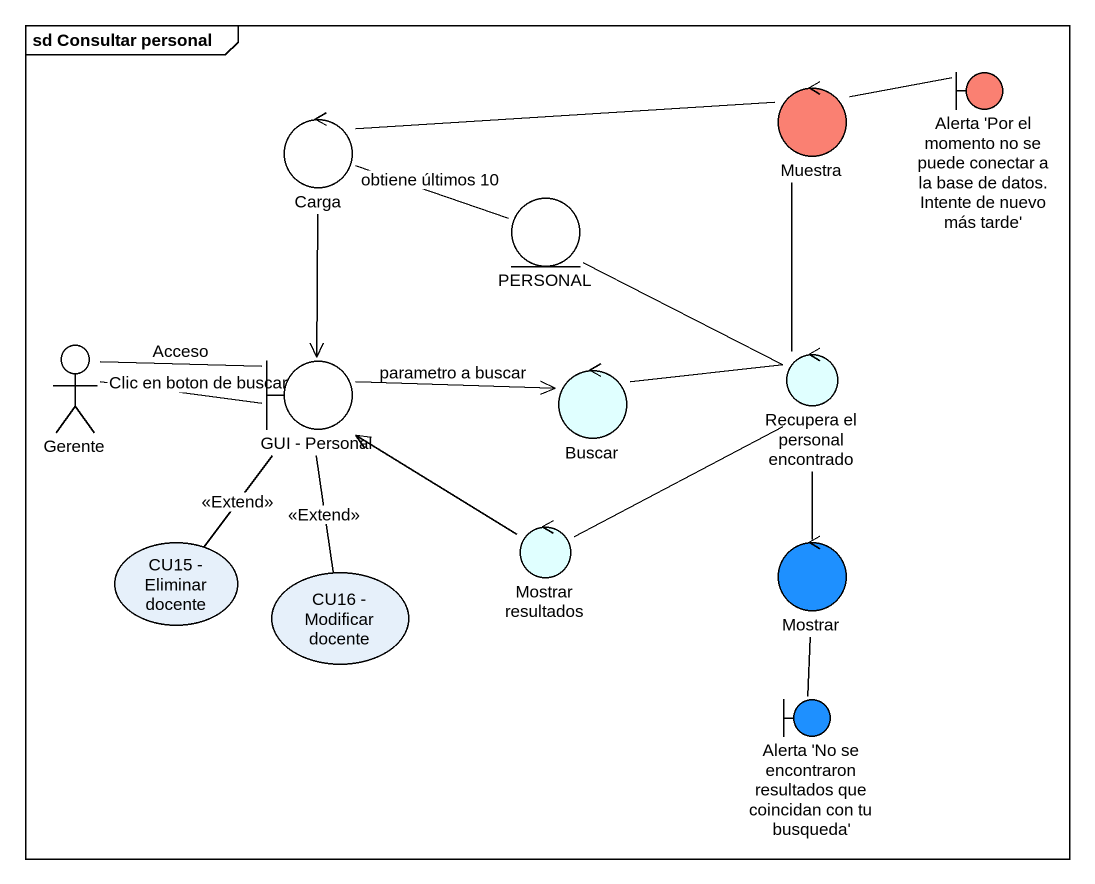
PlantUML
@startuml
mainframe sd Consultar personal
control Muestra #FA8072
boundary "Alerta 'Por el momento no se puede conectar a la base de datos. Intente de nuevo más tarde'" as Alerta_Por_el_momento_no_se #FA8072
control Carga
entity PERSONAL
actor Gerente
boundary "GUI - Personal" as GUI_Personal
control Buscar #E0FFFF
control "Recupera el personal encontrado" as Recupera_el_personal #E0FFFF
usecase "CU15 - Eliminar docente" as CU15_Eliminar_docente
usecase "CU16 - Modificar docente" as CU16_Modificar_docente
control "Mostrar resultados" as Mostrar_resultados #E0FFFF
control Mostrar #1E90FF
boundary "Alerta 'No se encontraron resultados que coincidan con tu busqueda'" as Alerta_No_se_encontraron #1E90FF
Muestra -right- Alerta_Por_el_momento_no_se
Carga -right- Muestra
Carga -right- PERSONAL : obtiene últimos 10
Gerente -right- GUI_Personal : Acceso
Gerente -right- GUI_Personal : Clic en boton de buscar
GUI_Personal <-up- Carga
GUI_Personal -- CU15_Eliminar_docente : <<Extend>>
GUI_Personal -- CU16_Modificar_docente : <<Extend>>
Buscar <-left- GUI_Personal : parametro a buscar
Recupera_el_personal -up- Muestra
Recupera_el_personal -up- PERSONAL
Recupera_el_personal -left- Buscar
Recupera_el_personal -- Mostrar_resultados
Recupera_el_personal -- Mostrar
Mostrar_resultados -up-> GUI_Personal
Mostrar -- Alerta_No_se_encontraron
@enduml
